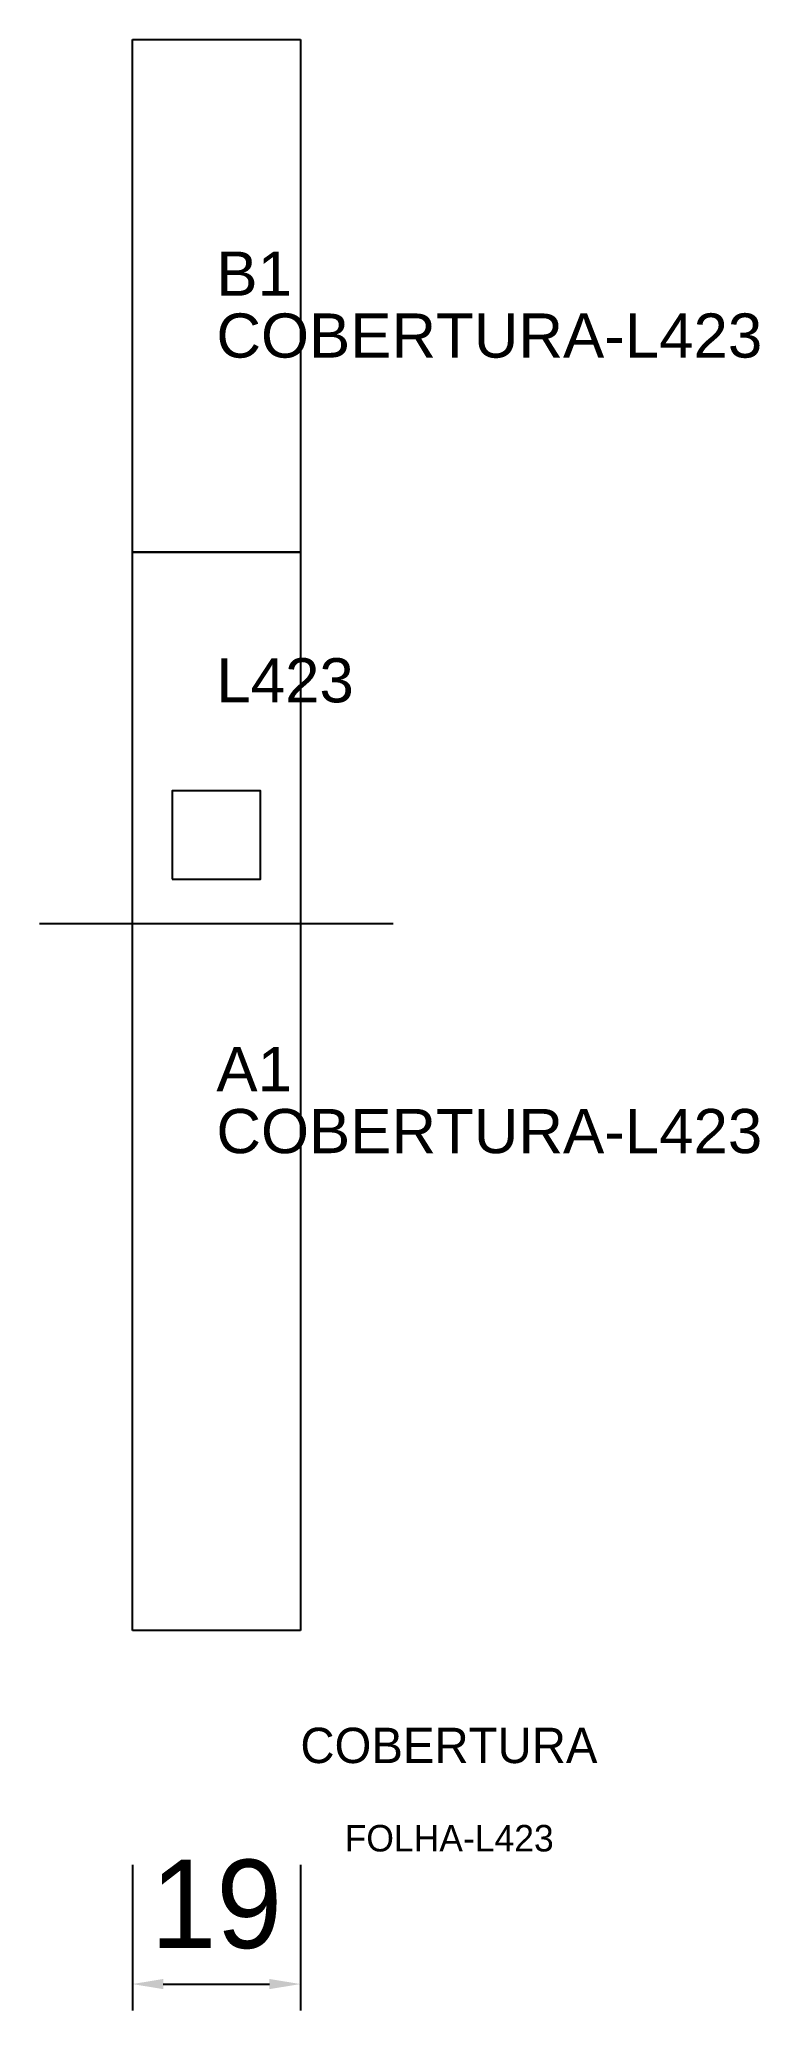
# Model space of a CAD drawing. Header units: metres. Extents: x 212 to 293, y -22 to 202.
import ezdxf

# ---------------------------------------------------------------- set-up
doc = ezdxf.new("R2010")
doc.units = ezdxf.units.M
for name, color, linetype in [('3', 3, 'CONTINUOUS'), ('AUX00', 7, 'CONTINUOUS'), ('COTA', 241, 'CONTINUOUS'), ('FOLHA', 255, 'CONTINUOUS'), ('Hachura', 251, 'CONTINUOUS'), ('NOMENCLATURA', 7, 'CONTINUOUS'), ('Nível', 160, 'CONTINUOUS'), ('Painéis', 200, 'CONTINUOUS'), ('Pilares', 5, 'CONTINUOUS'), ('SARR_2.2x7', 40, 'CONTINUOUS')]:
    doc.layers.add(name, color=color, linetype=linetype)
doc.styles.add('ARIAL', font='Arial.ttf')
doc.styles.add('STR_STANDARD', font='arial.ttf')
doc.dimstyles.new('EZ DXF', dxfattribs={"dimtxt": 10, "dimasz": 3.5, "dimexe": 3, "dimexo": 1.5, "dimgap": 1, "dimtad": 1, "dimdec": 1, "dimdsep": 46, "dimcen": 2.5, "dimazin": 3, "dimtfac": 1, "dimtmove": 0, "dimatfit": 3})

msp = doc.modelspace()

# ---------------------------------------------------------------- hatches: boundary and pattern name
at = {"layer": 'Hachura'}
h = msp.add_hatch(dxfattribs=at)
h.set_pattern_fill('ANSI31', scale=50)
h.paths.add_polyline_path([(241.2, 21.5), (222.2, 21.5), (222.2, 201.5), (241.2, 201.5)])
h = msp.add_hatch(dxfattribs=at)
h.set_pattern_fill('ANSI31', scale=50)
h.paths.add_polyline_path([(241.2, 21.5), (222.2, 21.5), (222.2, 201.5), (241.2, 201.5)])

# ---------------------------------------------------------------- linework, layer by layer
at = {"layer": '3'}
msp.add_lwpolyline([(222.2, 143.5), (241.2, 143.5)], close=True, dxfattribs=at)
msp.add_lwpolyline([(222.2, 143.5), (241.2, 143.5)], close=True, dxfattribs=at)
at = {"layer": 'Painéis', "color": 200}
for p, q in [((222.2, 21.5), (222.2, 201.5)), ((222.2, 201.5), (241.2, 201.5)), ((222.2, 21.5), (222.2, 201.5)), ((222.2, 201.5), (241.2, 201.5)), ((241.2, 201.5), (241.2, 21.5)), ((241.2, 201.5), (241.2, 21.5)), ((241.2, 21.5), (222.2, 21.5)), ((241.2, 21.5), (222.2, 21.5))]:
    msp.add_line(p, q, dxfattribs=at)
at = {"layer": 'Pilares'}
msp.add_lwpolyline([(226.7, 106.5), (236.7, 106.5), (236.7, 116.5), (226.7, 116.5)], close=True, dxfattribs=at)
msp.add_lwpolyline([(226.7, 106.5), (236.7, 106.5), (236.7, 116.5), (226.7, 116.5)], close=True, dxfattribs=at)
at = {"layer": 'SARR_2.2x7'}
msp.add_line((211.7, 101.5), (251.7, 101.5), dxfattribs=at)
msp.add_line((211.7, 101.5), (251.7, 101.5), dxfattribs=at)

# ---------------------------------------------------------------- texts
at = {"layer": '3', "style": 'STR_STANDARD'}
for s, p in [('B1', (231.7, 172.5)), ('B1', (231.7, 172.5)), ('A1', (231.7, 82.5)), ('A1', (231.7, 82.5))]:
    msp.add_text(s, height=5, dxfattribs=at).set_placement(p)
at = {"layer": 'AUX00', "style": 'STR_STANDARD'}
for p in [(231.7, 165.5), (231.7, 165.5), (231.7, 75.5), (231.7, 75.5)]:
    msp.add_text('COBERTURA-L423', height=5, dxfattribs=at).set_placement(p)
at = {"layer": 'FOLHA'}
msp.add_text('FOLHA-L423', height=3, dxfattribs=at).set_placement((246.2, -3.5))
msp.add_text('FOLHA-L423', height=3, dxfattribs=at).set_placement((246.2, -3.5))
at = {"layer": 'NOMENCLATURA', "insert": (231.7, 131.5), "char_height": 5, "attachment_point": 1, "style": 'ARIAL'}
msp.add_mtext('L423', dxfattribs=at)
msp.add_mtext('L423', dxfattribs=at)
at = {"layer": 'Nível'}
msp.add_text('COBERTURA', height=4, dxfattribs=at).set_placement((241.2, 6.5))
msp.add_text('COBERTURA', height=4, dxfattribs=at).set_placement((241.2, 6.5))

# ---------------------------------------------------------------- dimensions: what is measured, and where the dimension line sits
at = {"layer": 'COTA'}
msp.add_linear_dim(base=(222.2, -18.5), p1=(222.2, -3.5), p2=(241.2, -3.5), dimstyle='EZ DXF', dxfattribs=at).render()
msp.add_linear_dim(base=(222.2, -18.5), p1=(222.2, -3.5), p2=(241.2, -3.5), dimstyle='EZ DXF', dxfattribs=at).render()

doc.saveas('drawing.dxf')
